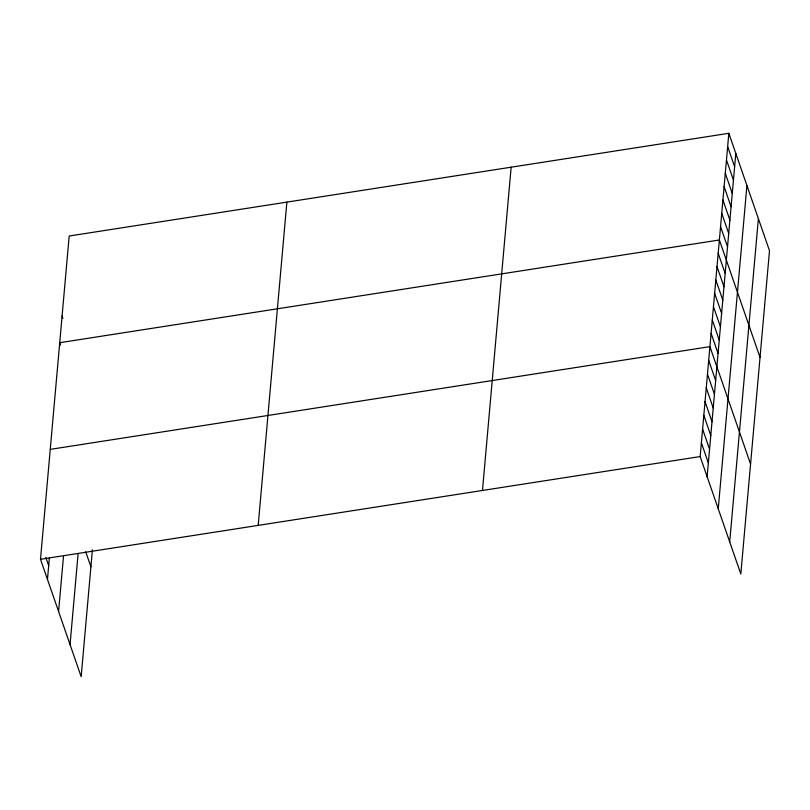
<?xml version="1.0" encoding="UTF-8"?>
<svg xmlns="http://www.w3.org/2000/svg" width="810" height="810" viewBox="0 0 810 810"><rect width="100%" height="100%" fill="white"/><g stroke="black" fill="none" stroke-linecap="round" stroke-linejoin="round"><path stroke-width="1.21" d="M92.411 549.818L81.162 676.704L40.5 559.295L69.184 236.014L728.838 133.296L769.5 250.705L740.816 573.986L700.164 456.567L728.838 133.296M47.466 579.423L49.349 558.191M58.583 611.53L63.463 556.571M70.045 644.608L78.135 553.422M258.188 525.396L286.872 202.115M482.476 490.465L511.15 167.194M707.13 476.695L735.814 153.424M718.247 508.801L746.931 185.52M729.699 541.88L758.383 218.599M50.25 449.378L709.914 346.65L750.566 464.069M40.5 559.295L700.164 456.567M727.653 146.63L734.629 166.759M726.479 159.965L733.445 180.093M725.294 173.299L732.26 193.428M724.11 186.634L731.076 206.763M722.925 199.969L729.891 220.097M721.74 213.303L728.716 233.432M720.556 226.638L727.532 246.766M760.033 357.392L719.381 239.973L59.717 342.701L60.537 345.07M718.197 253.307L725.163 273.436M717.012 266.642L723.978 286.77M715.827 279.976L722.793 300.105M714.643 293.311L721.619 313.44M713.458 306.646L720.434 326.774M712.284 319.98L719.25 340.109M711.099 333.315L718.065 353.443M708.689 360.389L715.665 380.518M707.474 374.129L714.44 394.257M706.259 387.868L713.225 407.997M705.034 401.608L712.01 421.737M703.819 415.348L710.785 435.476M702.604 429.087L709.57 449.216M701.379 442.827L708.355 462.955M62.087 316.032L62.907 318.391M85.749 551.883L90.912 566.797M45.816 557.391L48.691 565.684"/></g></svg>
